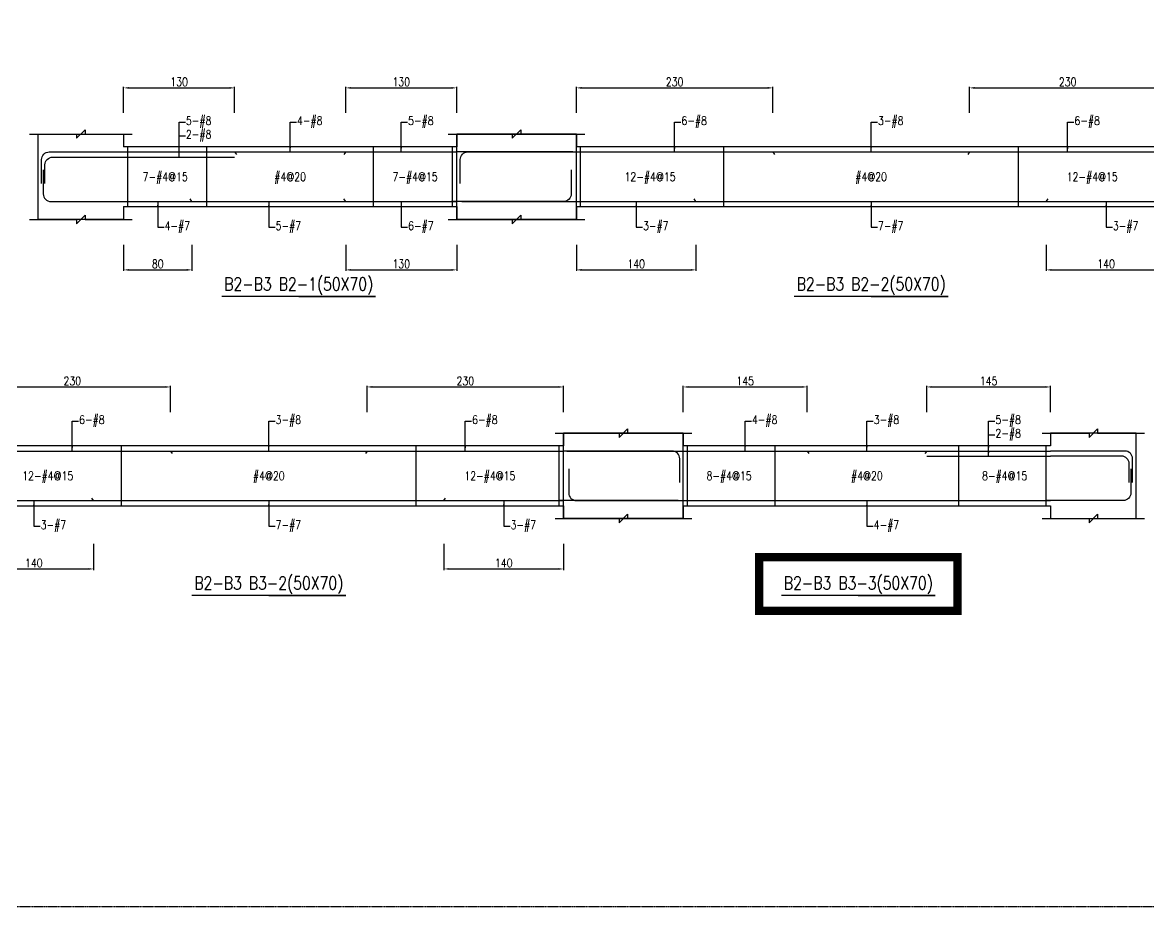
# Model space of a CAD drawing. Header units: millimetres. Extents: x 0 to 84580, y -12276 to 4373.
# Drawn here: x 30161 to 31479, y -9207 to -8172 of the extents above; entities that cross this region are included whole.
import ezdxf
from ezdxf.enums import TextEntityAlignment as Align

# ---------------------------------------------------------------- set-up
doc = ezdxf.new("R2010")
doc.units = ezdxf.units.MM
doc.header["$MEASUREMENT"] = 0
doc.linetypes.add('CENTER', pattern=[2, 1.25, -0.25, 0.25, -0.25])
doc.layers.add('S-CLOUD_2022-0711', color=10, linetype='Continuous', lineweight=0)
for name, color, linetype in [('S-DIM', 2, 'Continuous'), ('S-GRID', 1, 'CENTER'), ('S-LEADER', 2, 'Continuous'), ('S-RC', 130, 'Continuous'), ('S-REINF', 6, 'Continuous'), ('S-TEXT', 2, 'Continuous')]:
    doc.layers.add(name, color=color, linetype=linetype)
doc.styles.add('CS4', font='romans.shx', dxfattribs={"width": 0.8, "bigfont": 'lsp.shx'})
doc.styles.get("Standard").update_dxf_attribs({"font": 'arial.ttf'})
doc.dimstyles.new('ISO-25', dxfattribs={"dimtxt": 2.5, "dimasz": 2.5, "dimexe": 1.25, "dimexo": 0.625, "dimtad": 1, "dimtxsty": 'Standard', "dimcen": 2.5, "dimadec": 0, "dimazin": 0, "dimtfac": 1, "dimtmove": 0, "dimatfit": 3, "dimfxl": 0, "dimarcsym": 0})

# ---------------------------------------------------------------- blocks, each defined once
blk = doc.blocks.new('*D1761')
at = {"layer": 'DEFPOINTS', "color": 0, "transparency": 16777216}
for p in [(30409, -8249), (30279, -8279), (30409, -8279)]:
    blk.add_point(p, dxfattribs=at)
at = {"layer": 'S-DIM', "color": 0, "lineweight": -2, "transparency": 16777216}
for p, q in [((30279, -8278.375), (30279, -8247.75)), ((30285, -8249), (30403, -8249)), ((30409, -8278.375), (30409, -8247.75))]:
    blk.add_line(p, q, dxfattribs=at)
at = {"layer": 'S-DIM', "color": 0, "transparency": 16777216}
for points in [[(30285, -8248), (30285, -8250), (30279, -8249)], [(30403, -8248), (30403, -8250), (30409, -8249)]]:
    blk.add_solid(points, dxfattribs=at)
at = {"layer": 'S-DIM', "color": 0, "transparency": 16777216, "insert": (30344, -8242), "char_height": 10, "attachment_point": 5, "style": 'CS4'}
blk.add_mtext('130', dxfattribs=at)
blk = doc.blocks.new('*D1762')
at = {"layer": 'DEFPOINTS', "color": 0, "transparency": 16777216}
for p in [(30669, -8249), (30539, -8279), (30669, -8279)]:
    blk.add_point(p, dxfattribs=at)
at = {"layer": 'S-DIM', "color": 0, "lineweight": -2, "transparency": 16777216}
for p, q in [((30539, -8278.375), (30539, -8247.75)), ((30545, -8249), (30663, -8249)), ((30669, -8278.375), (30669, -8247.75))]:
    blk.add_line(p, q, dxfattribs=at)
at = {"layer": 'S-DIM', "color": 0, "transparency": 16777216}
for points in [[(30545, -8248), (30545, -8250), (30539, -8249)], [(30663, -8248), (30663, -8250), (30669, -8249)]]:
    blk.add_solid(points, dxfattribs=at)
at = {"layer": 'S-DIM', "color": 0, "transparency": 16777216, "insert": (30604, -8242), "char_height": 10, "attachment_point": 5, "style": 'CS4'}
blk.add_mtext('130', dxfattribs=at)
blk = doc.blocks.new('*D1763')
at = {"layer": 'DEFPOINTS', "color": 0, "transparency": 16777216}
for p in [(30279, -8432), (30359, -8432), (30359, -8462)]:
    blk.add_point(p, dxfattribs=at)
at = {"layer": 'S-DIM', "color": 0, "lineweight": -2, "transparency": 16777216}
for p, q in [((30279, -8432.625), (30279, -8463.25)), ((30359, -8432.625), (30359, -8463.25)), ((30285, -8462), (30353, -8462))]:
    blk.add_line(p, q, dxfattribs=at)
at = {"layer": 'S-DIM', "color": 0, "transparency": 16777216}
for points in [[(30285, -8461), (30285, -8463), (30279, -8462)], [(30353, -8461), (30353, -8463), (30359, -8462)]]:
    blk.add_solid(points, dxfattribs=at)
at = {"layer": 'S-DIM', "color": 0, "transparency": 16777216, "insert": (30319, -8455), "char_height": 10, "attachment_point": 5, "style": 'CS4'}
blk.add_mtext('80', dxfattribs=at)
blk = doc.blocks.new('*D1764')
at = {"layer": 'DEFPOINTS', "color": 0, "transparency": 16777216}
for p in [(30539, -8432), (30669, -8432), (30669, -8462)]:
    blk.add_point(p, dxfattribs=at)
at = {"layer": 'S-DIM', "color": 0, "lineweight": -2, "transparency": 16777216}
for p, q in [((30539, -8432.625), (30539, -8463.25)), ((30669, -8432.625), (30669, -8463.25)), ((30545, -8462), (30663, -8462))]:
    blk.add_line(p, q, dxfattribs=at)
at = {"layer": 'S-DIM', "color": 0, "transparency": 16777216}
for points in [[(30545, -8461), (30545, -8463), (30539, -8462)], [(30663, -8461), (30663, -8463), (30669, -8462)]]:
    blk.add_solid(points, dxfattribs=at)
at = {"layer": 'S-DIM', "color": 0, "transparency": 16777216, "insert": (30604, -8455), "char_height": 10, "attachment_point": 5, "style": 'CS4'}
blk.add_mtext('130', dxfattribs=at)
blk = doc.blocks.new('*D1765')
at = {"layer": 'DEFPOINTS', "color": 0, "transparency": 16777216}
for p in [(31039, -8249), (30809, -8279), (31039, -8279)]:
    blk.add_point(p, dxfattribs=at)
at = {"layer": 'S-DIM', "color": 0, "lineweight": -2, "transparency": 16777216}
for p, q in [((30809, -8278.375), (30809, -8247.75)), ((30815, -8249), (31033, -8249)), ((31039, -8278.375), (31039, -8247.75))]:
    blk.add_line(p, q, dxfattribs=at)
at = {"layer": 'S-DIM', "color": 0, "transparency": 16777216}
for points in [[(30815, -8248), (30815, -8250), (30809, -8249)], [(31033, -8248), (31033, -8250), (31039, -8249)]]:
    blk.add_solid(points, dxfattribs=at)
at = {"layer": 'S-DIM', "color": 0, "transparency": 16777216, "insert": (30924, -8242), "char_height": 10, "attachment_point": 5, "style": 'CS4'}
blk.add_mtext('230', dxfattribs=at)
blk = doc.blocks.new('*D1787')
at = {"layer": 'DEFPOINTS', "color": 0, "transparency": 16777216}
for p in [(31499, -8249), (31269, -8279), (31499, -8279)]:
    blk.add_point(p, dxfattribs=at)
at = {"layer": 'S-DIM', "color": 0, "lineweight": -2, "transparency": 16777216}
for p, q in [((31269, -8278.375), (31269, -8247.75)), ((31275, -8249), (31493, -8249)), ((31499, -8278.375), (31499, -8247.75))]:
    blk.add_line(p, q, dxfattribs=at)
at = {"layer": 'S-DIM', "color": 0, "transparency": 16777216}
for points in [[(31275, -8248), (31275, -8250), (31269, -8249)], [(31493, -8248), (31493, -8250), (31499, -8249)]]:
    blk.add_solid(points, dxfattribs=at)
at = {"layer": 'S-DIM', "color": 0, "transparency": 16777216, "insert": (31384, -8242), "char_height": 10, "attachment_point": 5, "style": 'CS4'}
blk.add_mtext('230', dxfattribs=at)
blk = doc.blocks.new('*D1788')
at = {"layer": 'DEFPOINTS', "color": 0, "transparency": 16777216}
for p in [(30809, -8432), (30949, -8432), (30949, -8462)]:
    blk.add_point(p, dxfattribs=at)
at = {"layer": 'S-DIM', "color": 0, "lineweight": -2, "transparency": 16777216}
for p, q in [((30809, -8432.625), (30809, -8463.25)), ((30949, -8432.625), (30949, -8463.25)), ((30815, -8462), (30943, -8462))]:
    blk.add_line(p, q, dxfattribs=at)
at = {"layer": 'S-DIM', "color": 0, "transparency": 16777216}
for points in [[(30815, -8461), (30815, -8463), (30809, -8462)], [(30943, -8461), (30943, -8463), (30949, -8462)]]:
    blk.add_solid(points, dxfattribs=at)
at = {"layer": 'S-DIM', "color": 0, "transparency": 16777216, "insert": (30879, -8455), "char_height": 10, "attachment_point": 5, "style": 'CS4'}
blk.add_mtext('140', dxfattribs=at)
blk = doc.blocks.new('*D1789')
at = {"layer": 'DEFPOINTS', "color": 0, "transparency": 16777216}
for p in [(31359, -8432), (31499, -8432), (31499, -8462)]:
    blk.add_point(p, dxfattribs=at)
at = {"layer": 'S-DIM', "color": 0, "lineweight": -2, "transparency": 16777216}
for p, q in [((31359, -8432.625), (31359, -8463.25)), ((31499, -8432.625), (31499, -8463.25)), ((31365, -8462), (31493, -8462))]:
    blk.add_line(p, q, dxfattribs=at)
at = {"layer": 'S-DIM', "color": 0, "transparency": 16777216}
for points in [[(31365, -8461), (31365, -8463), (31359, -8462)], [(31493, -8461), (31493, -8463), (31499, -8462)]]:
    blk.add_solid(points, dxfattribs=at)
at = {"layer": 'S-DIM', "color": 0, "transparency": 16777216, "insert": (31429, -8455), "char_height": 10, "attachment_point": 5, "style": 'CS4'}
blk.add_mtext('140', dxfattribs=at)
blk = doc.blocks.new('*D1771')
at = {"layer": 'DEFPOINTS', "color": 0, "transparency": 16777216}
for p in [(30334, -8599), (30104, -8629), (30334, -8629)]:
    blk.add_point(p, dxfattribs=at)
at = {"layer": 'S-DIM', "color": 0, "lineweight": -2, "transparency": 16777216}
for p, q in [((30104, -8628.375), (30104, -8597.75)), ((30110, -8599), (30328, -8599)), ((30334, -8628.375), (30334, -8597.75))]:
    blk.add_line(p, q, dxfattribs=at)
at = {"layer": 'S-DIM', "color": 0, "transparency": 16777216}
for points in [[(30110, -8598), (30110, -8600), (30104, -8599)], [(30328, -8598), (30328, -8600), (30334, -8599)]]:
    blk.add_solid(points, dxfattribs=at)
at = {"layer": 'S-DIM', "color": 0, "transparency": 16777216, "insert": (30219, -8592), "char_height": 10, "attachment_point": 5, "style": 'CS4'}
blk.add_mtext('230', dxfattribs=at)
blk = doc.blocks.new('*D1772')
at = {"layer": 'DEFPOINTS', "color": 0, "transparency": 16777216}
for p in [(30794, -8599), (30564, -8629), (30794, -8629)]:
    blk.add_point(p, dxfattribs=at)
at = {"layer": 'S-DIM', "color": 0, "lineweight": -2, "transparency": 16777216}
for p, q in [((30564, -8628.375), (30564, -8597.75)), ((30570, -8599), (30788, -8599)), ((30794, -8628.375), (30794, -8597.75))]:
    blk.add_line(p, q, dxfattribs=at)
at = {"layer": 'S-DIM', "color": 0, "transparency": 16777216}
for points in [[(30570, -8598), (30570, -8600), (30564, -8599)], [(30788, -8598), (30788, -8600), (30794, -8599)]]:
    blk.add_solid(points, dxfattribs=at)
at = {"layer": 'S-DIM', "color": 0, "transparency": 16777216, "insert": (30679, -8592), "char_height": 10, "attachment_point": 5, "style": 'CS4'}
blk.add_mtext('230', dxfattribs=at)
blk = doc.blocks.new('*D1773')
at = {"layer": 'DEFPOINTS', "color": 0, "transparency": 16777216}
for p in [(30104, -8782), (30244, -8782), (30244, -8812)]:
    blk.add_point(p, dxfattribs=at)
at = {"layer": 'S-DIM', "color": 0, "lineweight": -2, "transparency": 16777216}
for p, q in [((30104, -8782.625), (30104, -8813.25)), ((30244, -8782.625), (30244, -8813.25)), ((30110, -8812), (30238, -8812))]:
    blk.add_line(p, q, dxfattribs=at)
at = {"layer": 'S-DIM', "color": 0, "transparency": 16777216}
for points in [[(30110, -8811), (30110, -8813), (30104, -8812)], [(30238, -8811), (30238, -8813), (30244, -8812)]]:
    blk.add_solid(points, dxfattribs=at)
at = {"layer": 'S-DIM', "color": 0, "transparency": 16777216, "insert": (30174, -8805), "char_height": 10, "attachment_point": 5, "style": 'CS4'}
blk.add_mtext('140', dxfattribs=at)
blk = doc.blocks.new('*D1774')
at = {"layer": 'DEFPOINTS', "color": 0, "transparency": 16777216}
for p in [(30654, -8782), (30794, -8782), (30794, -8812)]:
    blk.add_point(p, dxfattribs=at)
at = {"layer": 'S-DIM', "color": 0, "lineweight": -2, "transparency": 16777216}
for p, q in [((30654, -8782.625), (30654, -8813.25)), ((30794, -8782.625), (30794, -8813.25)), ((30660, -8812), (30788, -8812))]:
    blk.add_line(p, q, dxfattribs=at)
at = {"layer": 'S-DIM', "color": 0, "transparency": 16777216}
for points in [[(30660, -8811), (30660, -8813), (30654, -8812)], [(30788, -8811), (30788, -8813), (30794, -8812)]]:
    blk.add_solid(points, dxfattribs=at)
at = {"layer": 'S-DIM', "color": 0, "transparency": 16777216, "insert": (30724, -8805), "char_height": 10, "attachment_point": 5, "style": 'CS4'}
blk.add_mtext('140', dxfattribs=at)
blk = doc.blocks.new('*D1775')
at = {"layer": 'DEFPOINTS', "color": 0, "transparency": 16777216}
for p in [(31079, -8599), (30934, -8629), (31079, -8629)]:
    blk.add_point(p, dxfattribs=at)
at = {"layer": 'S-DIM', "color": 0, "lineweight": -2, "transparency": 16777216}
for p, q in [((30934, -8628.375), (30934, -8597.75)), ((30940, -8599), (31073, -8599)), ((31079, -8628.375), (31079, -8597.75))]:
    blk.add_line(p, q, dxfattribs=at)
at = {"layer": 'S-DIM', "color": 0, "transparency": 16777216}
for points in [[(30940, -8598), (30940, -8600), (30934, -8599)], [(31073, -8598), (31073, -8600), (31079, -8599)]]:
    blk.add_solid(points, dxfattribs=at)
at = {"layer": 'S-DIM', "color": 0, "transparency": 16777216, "insert": (31006.5, -8592), "char_height": 10, "attachment_point": 5, "style": 'CS4'}
blk.add_mtext('145', dxfattribs=at)
blk = doc.blocks.new('*D1776')
at = {"layer": 'DEFPOINTS', "color": 0, "transparency": 16777216}
for p in [(31364, -8599), (31219, -8629), (31364, -8629)]:
    blk.add_point(p, dxfattribs=at)
at = {"layer": 'S-DIM', "color": 0, "lineweight": -2, "transparency": 16777216}
for p, q in [((31219, -8628.375), (31219, -8597.75)), ((31225, -8599), (31358, -8599)), ((31364, -8628.375), (31364, -8597.75))]:
    blk.add_line(p, q, dxfattribs=at)
at = {"layer": 'S-DIM', "color": 0, "transparency": 16777216}
for points in [[(31225, -8598), (31225, -8600), (31219, -8599)], [(31358, -8598), (31358, -8600), (31364, -8599)]]:
    blk.add_solid(points, dxfattribs=at)
at = {"layer": 'S-DIM', "color": 0, "transparency": 16777216, "insert": (31291.5, -8592), "char_height": 10, "attachment_point": 5, "style": 'CS4'}
blk.add_mtext('145', dxfattribs=at)

msp = doc.modelspace()

# ---------------------------------------------------------------- linework, layer by layer
at = {"layer": 'S-CLOUD_2022-0711'}
msp.add_lwpolyline([(31023, -8861, 10, 10, 0), (31255, -8861, 10, 10, 0), (31255, -8798.14, 10, 10, 0), (31023, -8798.14, 10, 10, 0), (31023, -8861, 0, 0, 0)], format="xyseb", dxfattribs=at)
msp.add_lwpolyline([(31023, -8861, 10, 10, 0), (31255, -8861, 10, 10, 0), (31255, -8798.14, 10, 10, 0), (31023, -8798.14, 10, 10, 0), (31023, -8861, 0, 0, 0)], format="xyseb", dxfattribs=at)
at = {"layer": 'S-GRID'}
msp.add_lwpolyline([(29374, -9207), (32603, -9207), (32603, -7138), (29374, -7138), (29374, -9207)], dxfattribs=at)
msp.add_lwpolyline([(29374, -9207), (32603, -9207), (32603, -7138), (29374, -7138), (29374, -9207)], dxfattribs=at)
at = {"layer": 'S-RC'}
for points in [[(30169, -8303), (30224, -8303.011), (30223.999, -8308.011), (30234.001, -8298.013), (30234, -8303.013), (30289, -8303.024)], [(30659, -8303), (30734, -8303.015), (30733.999, -8308.015), (30744.001, -8298.017), (30744, -8303.017), (30819, -8303.031)], [(30659, -8303), (30734, -8303.015), (30733.999, -8308.015), (30744.001, -8298.017), (30744, -8303.017), (30819, -8303.031)], [(30279, -8388), (30279, -8403), (30179, -8403), (30179, -8303), (30279, -8303), (30279, -8318)], [(30669, -8388), (30669, -8403), (30809, -8403), (30809, -8303), (30669, -8303), (30669, -8318)], [(30809, -8388), (30809, -8403), (30669, -8403), (30669, -8303), (30809, -8303), (30809, -8318)], [(30669, -8318), (30279, -8318)], [(31499, -8318), (30809, -8318)], [(30279, -8388), (30669, -8388)], [(30809, -8388), (31499, -8388)], [(30169, -8403), (30224, -8403.011), (30223.999, -8408.011), (30234.001, -8398.013), (30234, -8403.013), (30289, -8403.024)], [(30659, -8403), (30734, -8403.015), (30733.999, -8408.015), (30744.001, -8398.017), (30744, -8403.017), (30819, -8403.031)], [(30659, -8403), (30734, -8403.015), (30733.999, -8408.015), (30744.001, -8398.017), (30744, -8403.017), (30819, -8403.031)], [(30484, -8493), (30574, -8493), (30394, -8493)], [(31154, -8493), (31244, -8493), (31064, -8493)], [(30784, -8653), (30859, -8653.015), (30858.999, -8658.015), (30869.001, -8648.017), (30869, -8653.017), (30944, -8653.031)], [(30784, -8653), (30859, -8653.015), (30858.999, -8658.015), (30869.001, -8648.017), (30869, -8653.017), (30944, -8653.031)], [(30794, -8738), (30794, -8753), (30934, -8753), (30934, -8653), (30794, -8653), (30794, -8668)], [(30934, -8738), (30934, -8753), (30794, -8753), (30794, -8653), (30934, -8653), (30934, -8668)], [(31354, -8653), (31409, -8653.011), (31408.999, -8658.011), (31419.001, -8648.013), (31419, -8653.013), (31474, -8653.024)], [(31364, -8738), (31364, -8753), (31464, -8753), (31464, -8653), (31364, -8653), (31364, -8668)], [(30794, -8668), (30104, -8668)], [(31364, -8668), (30934, -8668)], [(30104, -8738), (30794, -8738)], [(30784, -8753), (30859, -8753.015), (30858.999, -8758.015), (30869.001, -8748.017), (30869, -8753.017), (30944, -8753.031)], [(30784, -8753), (30859, -8753.015), (30858.999, -8758.015), (30869.001, -8748.017), (30869, -8753.017), (30944, -8753.031)], [(30934, -8738), (31364, -8738)], [(31354, -8753), (31409, -8753.011), (31408.999, -8758.011), (31419.001, -8748.013), (31419, -8753.013), (31474, -8753.024)], [(30449, -8843), (30539, -8843), (30359, -8843)], [(31139, -8843), (31229, -8843), (31049, -8843)]]:
    msp.add_lwpolyline(points, dxfattribs=at)
at = {"layer": 'S-REINF'}
for points in [[(30183, -8361), (30183, -8333, -0.41421356), (30192, -8324), (30279, -8324)], [(30673, -8361), (30673, -8333, -0.41421356), (30682, -8324), (30809, -8324)], [(30187, -8361), (30187, -8339, -0.41421356), (30196, -8330), (30279, -8330)], [(30185, -8345), (30185, -8373, 0.41421356), (30194, -8382), (30279, -8382)], [(30803, -8345), (30803, -8373, -0.41421356), (30794, -8382), (30663, -8382)], [(30930, -8711), (30930, -8683, 0.41421356), (30921, -8674), (30794, -8674)], [(31460, -8711), (31460, -8683, 0.41421356), (31451, -8674), (31364, -8674)], [(31456, -8711), (31456, -8689, 0.41421356), (31447, -8680), (31364, -8680)], [(30800, -8695), (30800, -8723, 0.41421356), (30809, -8732), (30934, -8732)], [(31458, -8695), (31458, -8723, -0.41421356), (31449, -8732), (31358, -8732)]]:
    msp.add_lwpolyline(points, format="xyb", dxfattribs=at)
for points in [[(30279, -8324), (30409, -8324)], [(30409, -8324), (30411, -8327)], [(30409, -8324), (30539, -8324)], [(30539, -8324), (30537, -8327)], [(30539, -8324), (30669, -8324)], [(30805, -8324), (30669, -8324)], [(30809, -8324), (31039, -8324)], [(31039, -8324), (31041, -8327)], [(31039, -8324), (31269, -8324)], [(31269, -8324), (31267, -8327)], [(31269, -8324), (31499, -8324)], [(30279, -8330), (30409, -8330)], [(30359, -8382), (30357, -8379)], [(30539, -8382), (30537, -8379)], [(30949, -8382), (30947, -8379)], [(31359, -8382), (31361, -8379)], [(30279, -8382), (30359, -8382)], [(30359, -8382), (30539, -8382)], [(30539, -8382), (30669, -8382)], [(30675, -8382), (30809, -8382)], [(30809, -8382), (30949, -8382)], [(30949, -8382), (31359, -8382)], [(31359, -8382), (31499, -8382)], [(30104, -8674), (30334, -8674)], [(30334, -8674), (30336, -8677)], [(30334, -8674), (30564, -8674)], [(30564, -8674), (30562, -8677)], [(30564, -8674), (30794, -8674)], [(30798, -8674), (30934, -8674)], [(30934, -8674), (31079, -8674)], [(31079, -8674), (31081, -8677)], [(31079, -8674), (31219, -8674)], [(31219, -8674), (31217, -8677)], [(31219, -8674), (31364, -8674)], [(31219, -8680), (31364, -8680)], [(30104, -8732), (30244, -8732)], [(30244, -8732), (30242, -8729)], [(30244, -8732), (30654, -8732)], [(30654, -8732), (30656, -8729)], [(30654, -8732), (30794, -8732)], [(30928, -8732), (30788, -8732)], [(30934, -8732), (31274, -8732)], [(31274, -8732), (31364, -8732)]]:
    msp.add_lwpolyline(points, dxfattribs=at)
at = {"layer": 'S-REINF', "color": 1}
for points in [[(30284, -8388), (30284, -8318)], [(30376.5, -8388), (30376.5, -8318)], [(30571.5, -8388), (30571.5, -8318)], [(30664, -8388), (30664, -8318)], [(30814, -8388), (30814, -8318)], [(30981.5, -8388), (30981.5, -8318)], [(31326.5, -8388), (31326.5, -8318)], [(30276.5, -8738), (30276.5, -8668)], [(30621.5, -8738), (30621.5, -8668)], [(30789, -8738), (30789, -8668)], [(30939, -8738), (30939, -8668)], [(31041.5, -8738), (31041.5, -8668)], [(31256.5, -8738), (31256.5, -8668)], [(31359, -8738), (31359, -8668)]]:
    msp.add_lwpolyline(points, dxfattribs=at)

# ---------------------------------------------------------------- texts
at = {"layer": 'S-LEADER', "char_height": 10, "attachment_point": 4, "style": 'CS4'}
for s, insert in [('5-#8', (30352, -8289)), ('4-#8', (30482, -8289)), ('5-#8', (30612, -8289)), ('6-#8', (30932, -8289)), ('3-#8', (31162, -8289)), ('6-#8', (31392, -8289)), ('2-#8', (30352, -8305)), ('4-#7', (30327, -8412)), ('5-#7', (30457, -8412)), ('6-#7', (30612, -8412)), ('3-#7', (30887, -8412)), ('7-#7', (31162, -8412)), ('3-#7', (31437, -8412)), ('6-#8', (30227, -8639)), ('3-#8', (30457, -8639)), ('6-#8', (30687, -8639)), ('4-#8', (31014.5, -8639)), ('3-#8', (31157, -8639)), ('5-#8', (31299.5, -8639)), ('2-#8', (31299.5, -8655)), ('3-#7', (30182, -8762)), ('7-#7', (30457, -8762)), ('3-#7', (30732, -8762)), ('4-#7', (31157, -8762))]:
    msp.add_mtext(s, dxfattribs=dict(at, insert=insert))
at = {"layer": 'S-RC', "style": 'CS4', "width": 0.8}
for s, p in [('B2-B3 B2-1(50X70)', (30484, -8486)), ('B2-B3 B2-2(50X70)', (31154, -8486)), ('B2-B3 B3-2(50X70)', (30449, -8836)), ('B2-B3 B3-3(50X70)', (31139, -8836))]:
    msp.add_text(s, height=15, dxfattribs=at).set_placement(p, align=Align.CENTER)
at = {"layer": 'S-TEXT', "color": 1, "style": 'CS4', "width": 0.8}
for s, p in [('7-#4@15', (30327.75, -8358)), ('#4@20', (30474, -8358)), ('7-#4@15', (30620.25, -8358)), ('12-#4@15', (30895.25, -8358)), ('#4@20', (31154, -8358)), ('12-#4@15', (31412.75, -8358)), ('12-#4@15', (30190.25, -8708)), ('#4@20', (30449, -8708)), ('12-#4@15', (30707.75, -8708)), ('8-#4@15', (30987.75, -8708)), ('#4@20', (31149, -8708)), ('8-#4@15', (31310.25, -8708))]:
    msp.add_text(s, height=10, dxfattribs=at).set_placement(p, align=Align.CENTER)

# ---------------------------------------------------------------- dimensions: what is measured, and where the dimension line sits
at = {"layer": 'S-DIM'}
for p1, p2, distance, picture, middle in [((30279, -8279), (30409, -8279), 30, '*D1761', (30344, -8242)), ((30539, -8279), (30669, -8279), 30, '*D1762', (30604, -8242)), ((30809, -8279), (31039, -8279), 30, '*D1765', (30924, -8242)), ((31269, -8279), (31499, -8279), 30, '*D1787', (31384, -8242)), ((30279, -8432), (30359, -8432), -30, '*D1763', (30319, -8455)), ((30539, -8432), (30669, -8432), -30, '*D1764', (30604, -8455)), ((30809, -8432), (30949, -8432), -30, '*D1788', (30879, -8455)), ((31359, -8432), (31499, -8432), -30, '*D1789', (31429, -8455)), ((30104, -8629), (30334, -8629), 30, '*D1771', (30219, -8592)), ((30564, -8629), (30794, -8629), 30, '*D1772', (30679, -8592)), ((30934, -8629), (31079, -8629), 30, '*D1775', (31006.5, -8592)), ((31219, -8629), (31364, -8629), 30, '*D1776', (31291.5, -8592)), ((30104, -8782), (30244, -8782), -30, '*D1773', (30174, -8805)), ((30654, -8782), (30794, -8782), -30, '*D1774', (30724, -8805))]:
    dim = msp.add_aligned_dim(p1=p1, p2=p2, distance=distance, dimstyle='ISO-25', override={"dimtxt": 10, "dimasz": 6, "dimgap": 2, "dimtxsty": 'CS4'}, dxfattribs=at)
    dim.commit()
    dim.dimension.update_dxf_attribs({"geometry": picture, "text_midpoint": middle})

# ---------------------------------------------------------------- leaders
at = {"layer": 'S-LEADER', "annotation_type": 0, "has_hookline": 1, "hookline_direction": 0}
for points, text_width in [([(30344, -8324), (30344, -8289), (30351.375, -8289)], 30.857), ([(30474, -8324), (30474, -8289), (30481.375, -8289)], 30.857), ([(30604, -8324), (30604, -8289), (30611.375, -8289)], 30.857), ([(30924, -8324), (30924, -8289), (30931.375, -8289)], 30.476), ([(31154, -8324), (31154, -8289), (31161.375, -8289)], 30.857), ([(31384, -8324), (31384, -8289), (31391.375, -8289)], 30.476), ([(30344, -8330), (30344, -8305), (30351.375, -8305)], 30.857), ([(30319, -8382), (30319, -8412), (30326.375, -8412)], 30.857), ([(30449, -8382), (30449, -8412), (30456.375, -8412)], 30.857), ([(30604, -8382), (30604, -8412), (30611.375, -8412)], 30.476), ([(30879, -8382), (30879, -8412), (30886.375, -8412)], 30.857), ([(31154, -8382), (31154, -8412), (31161.375, -8412)], 30.857), ([(31429, -8382), (31429, -8412), (31436.375, -8412)], 30.857), ([(30219, -8674), (30219, -8639), (30226.375, -8639)], 30.476), ([(30449, -8674), (30449, -8639), (30456.375, -8639)], 30.857), ([(30679, -8674), (30679, -8639), (30686.375, -8639)], 30.476), ([(31006.5, -8674), (31006.5, -8639), (31013.875, -8639)], 30.857), ([(31149, -8674), (31149, -8639), (31156.375, -8639)], 30.857), ([(31291.5, -8674), (31291.5, -8639), (31298.875, -8639)], 30.857), ([(31291.5, -8680), (31291.5, -8655), (31298.875, -8655)], 30.857), ([(30174, -8732), (30174, -8762), (30181.375, -8762)], 30.857), ([(30449, -8732), (30449, -8762), (30456.375, -8762)], 30.857), ([(30724, -8732), (30724, -8762), (30731.375, -8762)], 30.857), ([(31149, -8732), (31149, -8762), (31156.375, -8762)], 30.857)]:
    msp.add_leader(points, dimstyle='ISO-25', override={"dimasz": 6, "dimtad": 0}, dxfattribs=dict(at, text_width=text_width))

doc.saveas('drawing.dxf')
